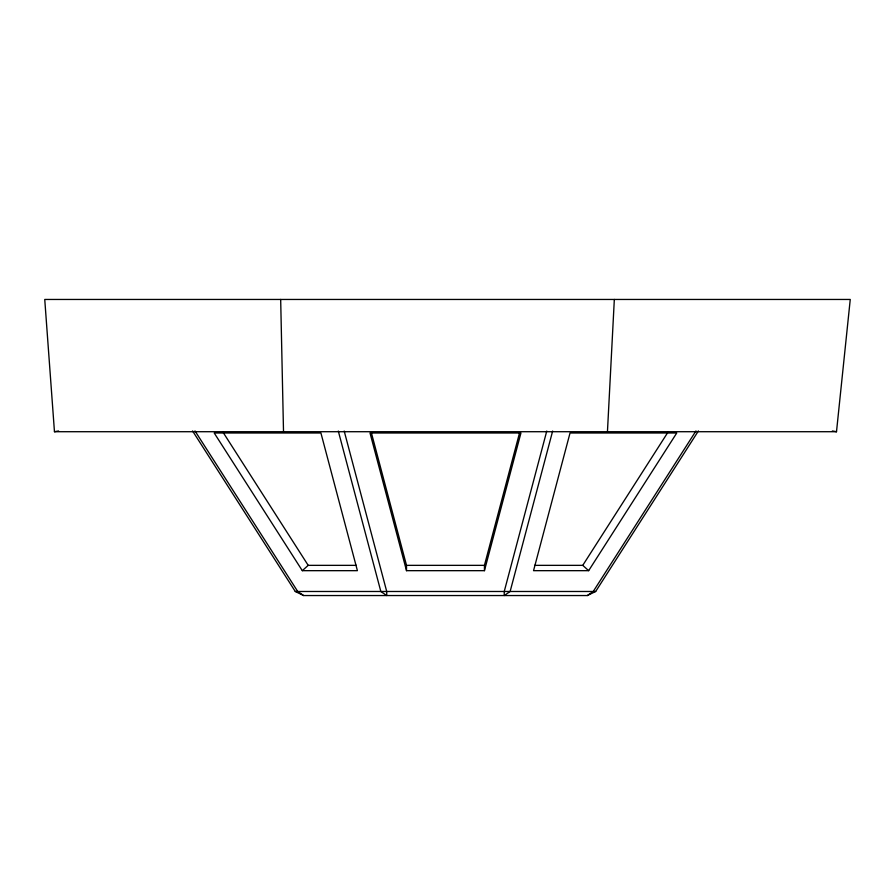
<?xml version="1.0" encoding="UTF-8"?>
<svg xmlns="http://www.w3.org/2000/svg" width="895" height="895" viewBox="0 0 895 895"><rect width="100%" height="100%" fill="white"/><g stroke="black" fill="none" stroke-linecap="round" stroke-linejoin="round"><path stroke-width="1.34" d="M607.448 431.714L614.328 299.456M836.501 431.714L850.25 299.456L44.75 299.456L54.461 431.714L836.501 431.714L832.384 430.954M484.441 570.674L520.935 432.99L370.015 432.99L406.509 570.674L484.441 570.674L484.441 565.349L519.503 433.057M546.767 431.054L504.243 591.483L504.243 595.544L510.128 591.483L552.651 431.054M534.55 565.349L582.757 565.349L667.849 432.375M588.653 570.674L676.754 432.99L570.037 432.99L533.543 570.674L588.653 570.674L582.757 565.349M695.974 430.931L593.228 591.483L587.344 595.544L303.606 595.544L295.283 591.483L192.548 430.931M587.344 595.544L595.667 591.483L698.413 430.931M302.309 570.674L357.407 570.674L320.913 432.99L214.207 432.99L302.309 570.674L308.193 565.349L356.411 565.349M54.461 431.714L58.578 430.954M371.447 433.057L406.509 565.349L484.441 565.349M295.283 591.483L595.667 591.483M303.606 595.544L297.722 591.483L194.987 430.931M223.101 432.375L308.193 565.349M344.195 431.054L386.718 591.483L386.718 595.544L380.834 591.483L338.299 431.054M280.672 299.456L283.514 431.714M406.509 565.349L406.509 570.674"/></g></svg>
